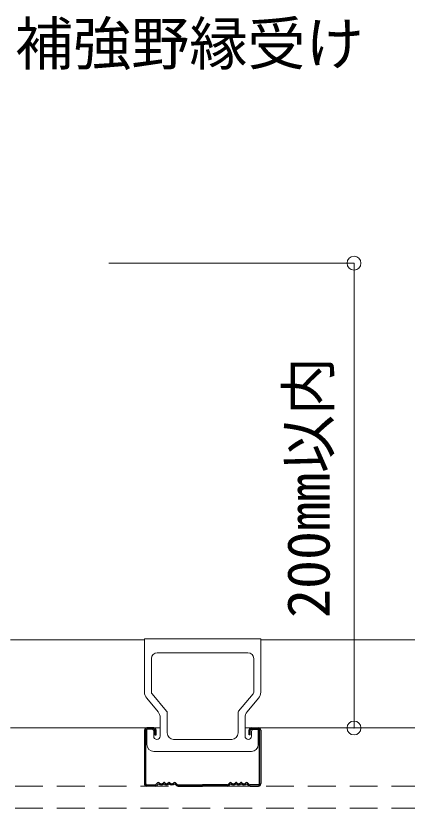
# Model space of a CAD drawing. Units: millimetres on the paper, with parts at other scales. Extents: x -195 to 195, y -140 to 138.
# Drawn here: x -87.79 to -70.95, y -101.72 to -67.63 of the extents above; entities that cross this region are included whole.
import ezdxf
from ezdxf.enums import TextEntityAlignment as Align

# ---------------------------------------------------------------- set-up
doc = ezdxf.new("R2010")
doc.units = ezdxf.units.MM
doc.header["$PDMODE"] = 32
doc.header["$PDSIZE"] = 0.6
doc.linetypes.add('DASHED1', pattern=[1.8, 1.2, -0.6])
for name, color, linetype, lineweight in [('4-2_野縁受け', 3, 'Continuous', 18), ('4-3_野縁', 2, 'Continuous', 25), ('4-5_寸法', 4, 'Continuous', 9), ('4-6_文字', 7, 'Continuous', 18), ('4-A_クリップ', 7, 'Continuous', 18), ('4-D_パネル', 4, 'DASHED1', 9)]:
    doc.layers.add(name, color=color, linetype=linetype, lineweight=lineweight)
doc.styles.add('ＭＳ ゴシック', font='')
doc.styles.get('ＭＳ ゴシック').set_extended_font_data('MS Gothic')

msp = doc.modelspace()

# ---------------------------------------------------------------- linework, layer by layer
at = {"layer": '4-2_野縁受け'}
for p, q in [((-88.022, -94.472), (-82.251, -94.472)), ((-77.251, -94.472), (-62.793, -94.472)), ((-88.022, -98.272), (-81.576, -98.272)), ((-77.926, -98.272), (-62.793, -98.272))]:
    msp.add_line(p, q, dxfattribs=at)
at = {"layer": '4-3_野縁'}
for p, q in [((-82.251, -98.372), (-82.251, -100.667)), ((-82.201, -100.667), (-82.201, -98.372)), ((-81.851, -98.272), (-82.151, -98.272)), ((-81.851, -98.322), (-82.151, -98.322)), ((-81.801, -98.572), (-81.801, -98.372)), ((-81.751, -98.572), (-81.751, -98.372)), ((-77.751, -98.572), (-77.751, -98.372)), ((-77.701, -98.572), (-77.701, -98.372)), ((-77.651, -98.272), (-77.351, -98.272)), ((-77.651, -98.322), (-77.351, -98.322)), ((-77.301, -100.667), (-77.301, -98.372)), ((-77.251, -98.372), (-77.251, -100.667)), ((-81.801, -98.572), (-81.751, -98.572)), ((-77.701, -98.572), (-77.751, -98.572)), ((-82.151, -100.722), (-81.793, -100.722)), ((-82.151, -100.722), (-81.793, -100.722)), ((-81.793, -100.772), (-82.151, -100.772)), ((-81.793, -100.772), (-82.151, -100.772)), ((-81.757, -100.707), (-81.686, -100.636)), ((-81.686, -100.636), (-81.757, -100.707)), ((-81.651, -100.672), (-81.722, -100.742)), ((-81.651, -100.672), (-81.722, -100.742)), ((-80.951, -100.672), (-80.88, -100.742)), ((-80.916, -100.636), (-80.845, -100.707)), ((-80.81, -100.722), (-79.751, -100.722)), ((-80.81, -100.772), (-79.751, -100.772)), ((-78.692, -100.722), (-79.751, -100.722)), ((-78.692, -100.772), (-79.751, -100.772)), ((-78.586, -100.636), (-78.657, -100.707)), ((-78.551, -100.672), (-78.622, -100.742)), ((-77.851, -100.672), (-77.78, -100.742)), ((-77.851, -100.672), (-77.78, -100.742)), ((-77.745, -100.707), (-77.816, -100.636)), ((-77.816, -100.636), (-77.745, -100.707)), ((-77.351, -100.722), (-77.71, -100.722)), ((-77.351, -100.722), (-77.71, -100.722)), ((-77.71, -100.772), (-77.351, -100.772)), ((-77.71, -100.772), (-77.351, -100.772))]:
    msp.add_line(p, q, dxfattribs=at)
for centre, radius, start, end in [((-82.151, -98.372), 0.1, 90.003, 180.003), ((-82.151, -98.372), 0.05, 90.003, 180.003), ((-81.851, -98.372), 0.1, 0.003, 90.003), ((-81.851, -98.372), 0.05, 0.003, 90.003), ((-77.651, -98.372), 0.1, 89.997, 179.997), ((-77.651, -98.372), 0.05, 89.997, 179.997), ((-77.351, -98.372), 0.1, 359.997, 89.997), ((-77.351, -98.372), 0.05, 359.997, 89.997), ((-82.151, -100.672), 0.1, 177.476, 270), ((-82.151, -100.672), 0.1, 177.476, 270), ((-82.151, -100.672), 0.05, 177.476, 270), ((-82.151, -100.672), 0.05, 177.476, 270), ((-81.793, -100.672), 0.05, 270, 315), ((-81.793, -100.672), 0.05, 270, 315), ((-81.793, -100.672), 0.1, 270, 315), ((-81.793, -100.672), 0.1, 270, 315), ((-81.651, -100.672), 0.05, 46.3972, 135), ((-81.526, -100.54), 0.181, 226.3972, 313.6028), ((-81.526, -100.54), 0.131, 226.3972, 313.6028), ((-81.401, -100.672), 0.05, 36.8699, 133.6028), ((-81.301, -100.597), 0.125, 216.8699, 323.1301), ((-81.301, -100.597), 0.075, 216.8699, 323.1301), ((-81.201, -100.672), 0.05, 36.8699, 143.1301), ((-81.201, -100.672), 0.05, 46.3972, 143.1301), ((-81.076, -100.54), 0.181, 226.3972, 313.6028), ((-81.076, -100.54), 0.131, 226.3972, 313.6028), ((-80.951, -100.672), 0.05, 45, 133.6028), ((-80.81, -100.672), 0.1, 225, 270), ((-80.81, -100.672), 0.05, 225, 270), ((-78.692, -100.672), 0.05, 270, 315), ((-78.692, -100.672), 0.1, 270, 315), ((-78.551, -100.672), 0.05, 46.3972, 135), ((-78.426, -100.54), 0.181, 226.3972, 313.6028), ((-78.426, -100.54), 0.131, 226.3972, 313.6028), ((-78.301, -100.672), 0.05, 36.8699, 143.1301), ((-78.301, -100.672), 0.05, 36.8699, 133.6028), ((-78.201, -100.597), 0.125, 216.8699, 323.1301), ((-78.201, -100.597), 0.075, 216.8699, 323.1301), ((-78.101, -100.672), 0.05, 46.3972, 143.1301), ((-77.976, -100.54), 0.181, 226.3972, 313.6028), ((-77.976, -100.54), 0.131, 226.3972, 313.6028), ((-77.851, -100.672), 0.05, 45, 133.6028), ((-77.71, -100.672), 0.1, 225, 270), ((-77.71, -100.672), 0.1, 225, 270), ((-77.71, -100.672), 0.05, 225, 270), ((-77.71, -100.672), 0.05, 225, 270), ((-77.351, -100.672), 0.1, 270, 2.524), ((-77.351, -100.672), 0.1, 270, 2.524), ((-77.351, -100.672), 0.05, 270, 2.524), ((-77.351, -100.672), 0.05, 270, 2.524)]:
    msp.add_arc(centre, radius, start, end, dxfattribs=at)
at = {"layer": '4-5_寸法'}
for p, q in [((-73.239, -78.272), (-83.78, -78.272)), ((-73.239, -98.272), (-73.239, -78.272))]:
    msp.add_line(p, q, dxfattribs=at)
at = {"layer": '4-5_寸法', "color": 7}
for p in [(-73.239, -78.272), (-73.239, -98.272)]:
    msp.add_point(p, dxfattribs=at)
at = {"layer": '4-A_クリップ'}
for p, q in [((-82.251, -96.735), (-82.251, -94.432)), ((-81.701, -95.032), (-77.801, -95.032)), ((-81.951, -96.735), (-81.951, -95.282)), ((-77.551, -96.735), (-77.551, -95.282)), ((-81.3, -97.544), (-81.928, -96.8)), ((-78.203, -97.544), (-77.575, -96.8)), ((-81.67, -97.57), (-82.157, -96.993)), ((-77.832, -97.57), (-77.345, -96.993)), ((-81.576, -97.828), (-81.576, -98.322)), ((-81.276, -97.608), (-81.276, -98.487)), ((-78.226, -97.608), (-78.226, -98.487)), ((-77.926, -97.828), (-77.926, -98.322)), ((-81.956, -98.322), (-82.146, -98.322)), ((-82.146, -98.982), (-82.146, -98.322)), ((-81.856, -98.422), (-81.856, -98.622)), ((-81.576, -98.622), (-81.576, -98.322)), ((-77.926, -98.622), (-77.926, -98.322)), ((-77.646, -98.422), (-77.646, -98.622)), ((-77.546, -98.322), (-77.356, -98.322)), ((-77.356, -98.982), (-77.356, -98.322)), ((-81.001, -98.762), (-78.501, -98.762)), ((-81.846, -99.282), (-77.656, -99.282))]:
    msp.add_line(p, q, dxfattribs=at)
at = {"layer": '4-A_クリップ', "color": 3}
for p, q in [((-81.276, -98.272), (-81.276, -98.487)), ((-78.226, -98.272), (-78.226, -98.487))]:
    msp.add_line(p, q, dxfattribs=at)
at = {"layer": '4-A_クリップ'}
msp.add_lwpolyline([(-77.251, -96.735), (-77.251, -94.432), (-82.251, -94.432)], dxfattribs=at)
for centre, radius, start, end in [((-81.701, -95.282), 0.25, 90, 180), ((-77.801, -95.282), 0.25, 0, 90), ((-81.851, -96.735), 0.4, 180, 220.156), ((-81.851, -96.735), 0.1, 180, 220.156), ((-77.651, -96.735), 0.1, 319.844, 0), ((-77.651, -96.735), 0.4, 319.844, 0), ((-81.976, -97.828), 0.4, 0, 40.156), ((-81.376, -97.608), 0.1, 0, 40.156), ((-78.126, -97.608), 0.1, 139.844, 180), ((-77.526, -97.828), 0.4, 139.844, 180), ((-81.956, -98.422), 0.1, 0, 90), ((-81.001, -98.487), 0.275, 180, 270), ((-78.501, -98.487), 0.275, 270, 0), ((-77.546, -98.422), 0.1, 90, 180), ((-81.716, -98.622), 0.14, 180, 0), ((-77.786, -98.622), 0.14, 180, 0), ((-81.846, -98.982), 0.3, 180, 270), ((-77.656, -98.982), 0.3, 270, 0)]:
    msp.add_arc(centre, radius, start, end, dxfattribs=at)
at = {"layer": '4-D_パネル'}
for p, q in [((-104.022, -100.772), (-7.419, -100.772)), ((-104.022, -101.722), (-7.419, -101.722))]:
    msp.add_line(p, q, dxfattribs=at)

# ---------------------------------------------------------------- texts
at = {"layer": '4-5_寸法', "style": 'ＭＳ ゴシック'}
msp.add_text('200mm以内', height=1.833, rotation=90, dxfattribs=at).set_placement((-73.739, -93.537), align=Align.BOTTOM_LEFT)
at = {"layer": '4-6_文字', "style": 'ＭＳ ゴシック'}
msp.add_text('補強野縁受け', height=1.833, dxfattribs=at).set_placement((-87.823, -70.287), align=Align.BOTTOM_LEFT)

doc.saveas('drawing.dxf')
